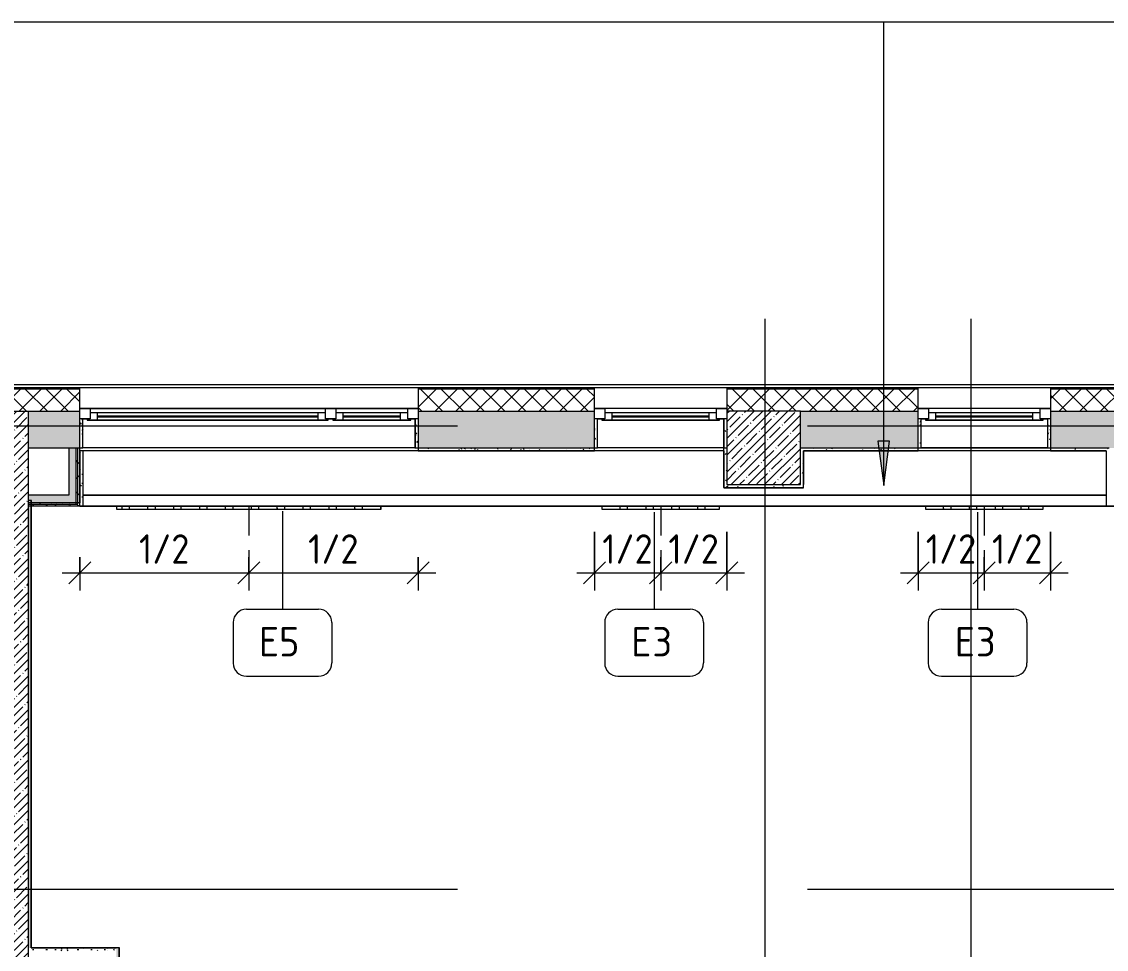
# Model space of a CAD drawing. Header units: millimetres. Extents: x -7229 to 196340, y -8553 to 29000.
# Drawn here: x 150971 to 158346, y 17740 to 24048 of the extents above; entities that cross this region are included whole.
import ezdxf

# ---------------------------------------------------------------- set-up
doc = ezdxf.new("R2010")
doc.units = ezdxf.units.MM
doc.linetypes.add('ADSK_Штрих_ш2 п1', pattern=[300, 200, -100])
doc.linetypes.add('Осевая', pattern=[15875, 3175, -2381.25, 7937.5, -2381.25])
for name, color, linetype, lineweight in [('A-ANNO-DIMS', 7, 'Continuous', 9), ('A-ANNO-DIMS-100', 7, 'Continuous', 9), ('A-DETL-4', 7, 'ADSK_Штрих_ш2 п1', 9), ('A-GLAZ-2', 7, 'Continuous', 9), ('A-WALL-1', 7, 'Continuous', 9), ('A-WALL-4', 7, 'Continuous', 13), ('G-ANNO-TEXT', 7, 'Continuous', 9), ('I-WALL-6', 7, 'Continuous', 9), ('S-COLS-2', 7, 'Continuous', 9), ('Знаки', 7, 'Continuous', 9), ('Марки для знаков', 7, 'Continuous', 9), ('Оси', 7, 'Continuous', 9), ('Оси-2', 7, 'Осевая', 9)]:
    doc.layers.add(name, color=color, linetype=linetype, lineweight=lineweight)
for name, color, linetype, lineweight, true_color in [('I-WALL-5', 7, 'Continuous', 9, 0xe7e7e7), ('I-WALL-8', 9, 'Continuous', 9, 0x808080), ('Знаки-1', 7, 'Continuous', 9, 0x787878)]:
    doc.layers.add(name, color=color, linetype=linetype, lineweight=lineweight, true_color=true_color)
doc.styles.add('GOST Common_1', font='GOST_Common.ttf', dxfattribs={"height": 200})
doc.styles.add('ISOCPEUR_2', font='isocpeur.ttf', dxfattribs={"width": 0.9, "height": 200})
doc.dimstyles.new('ISO-2_0_0_9К_Средний_округл2_1', dxfattribs={"dimscale": 304.8, "dimtxt": 199.196235, "dimasz": 0.492126, "dimexe": 0.393701, "dimexo": 0, "dimgap": 0, "dimtad": 1, "dimdec": 0, "dimrnd": 10, "dimzin": 0, "dimdsep": 46, "dimtxsty": 'ISOCPEUR_2', "dimblk1": 'OBLIQUE', "dimblk2": 'OBLIQUE', "dimsah": 1, "dimcen": 0.09, "dimdle": 0.393701, "dimazin": 0, "dimtfac": 1, "dimtdec": 4, "dimtix": 1, "dimtmove": 0, "dimatfit": 3, "dimfxl": 1, "dimtvp": 1, "dimtolj": 1, "dimtzin": 0, "dimarcsym": 2})
pattern_1 = [(45, (50216.3, 0), (-57.024626, 57.024626), []), (45, (50273.33, 0), (-57.024626, 57.024626), [100.806, -20.161, 3.353, -16.808])]
pattern_2 = [(0, (50216.302, 0), (121.92, 30.48), [10.058, -81.382, 10.058, -81.382, -487.68]), (0, (50216.302, 0), (121.92, 30.48), [-182.88, 10.058, -172.822, 10.058, -81.382, -213.36]), (0, (50216.302, 0), (121.92, 30.48), [-457.2, 10.058, -50.902, 10.058, -142.342]), (120, (50262.022, 15.24), (-87.356454, 90.345817), [10.058, -81.382, 10.058, -81.382, -487.68]), (120, (50262.022, 15.24), (-87.356454, 90.345817), [-182.88, 10.058, -172.822, 10.058, -81.382, -213.36]), (120, (50262.022, 15.24), (-87.356454, 90.345817), [-457.2, 10.058, -50.902, 10.058, -142.342]), (240, (50277.262, 76.2), (-34.563546, -120.825817), [10.058, -81.382, 10.058, -81.382, -487.68]), (240, (50277.262, 76.2), (-34.563546, -120.825817), [-182.88, 10.058, -172.822, 10.058, -81.382, -213.36]), (240, (50277.262, 76.2), (-34.563546, -120.825817), [-457.2, 10.058, -50.902, 10.058, -142.342])]
pattern_3 = [(45, (50216.3, 0), (-106.06602, 106.06602), []), (135, (50216.3, 0), (-106.06602, -106.06602), [])]

# ---------------------------------------------------------------- blocks, each defined once
blk = doc.blocks.new('120_Окно_СКБ_1Ст - 120_Окно_СКБ_1Ст 900х2500_h_ с форточкой-V158-План монтажа зашивок 1 этажа в осях 23_1-33 лист 3')
at = {"layer": 'A-GLAZ-2'}
for p, q in [((-450, -127), (-450, -57)), ((-450, -57), (-380, -57)), ((450, -57), (-450, -57)), ((-380, -57), (-380, -127)), ((380, -127), (380, -57)), ((380, -57), (450, -57)), ((450, -57), (450, -127)), ((-380, -127), (-450, -127)), ((-430, -127), (-400, -127)), ((-380, -127), (-400, -127)), ((-400, -127), (-400, -137)), ((-400, -137), (400, -137)), ((400, -137), (-400, -137)), ((380, -87), (-380, -87)), ((-380, -87), (-380, -127)), ((-330, -137), (-330, -87)), ((-330, -107), (330, -107)), ((330, -117), (-330, -117)), ((330, -137), (330, -87)), ((380, -127), (380, -87)), ((450, -127), (380, -127)), ((400, -127), (380, -127)), ((400, -127), (430, -127)), ((400, -137), (400, -127))]:
    blk.add_line(p, q, dxfattribs=at)
blk = doc.blocks.new('BSC_Колонна _Прямоугольная - 500х500-23282986-План монтажа зашивок 1 этажа в осях 23_1-33 лист 3')
at = {"layer": 'S-COLS-2'}
h = blk.add_hatch(dxfattribs=at)
h.set_pattern_fill('FP_177', color=256, style=0, pattern_type=2)
h.set_pattern_definition([(45, (-105800, -21150), (-57.024626, 57.024626), []), (45, (-105742.975, -21150), (-57.024626, 57.024626), [100.806, -20.161, 3.353, -16.808])])
h.paths.add_polyline_path([(250, -250), (250, 250), (-250, 250), (-250, -250), (34.3, -250)])
for p, q in [((250, 250), (-250, 250)), ((-250, 250), (-250, -250)), ((250, -250), (250, 250)), ((-250, -250), (250, -250))]:
    blk.add_line(p, q, dxfattribs=at)
blk = doc.blocks.new('120_Окно_СКБ_2Ст_Фрамуга сверху - 120_Окно_СКБ_2Ст_2300х2500_h_ ДОО-23103760-План монтажа зашивок 1 этажа в осях 23_1-33 лист 3')
at = {"layer": 'A-GLAZ-2'}
for p, q in [((-1150, -127), (-1150, -57)), ((-1150, -57), (-1080, -57)), ((1150, -57), (-1150, -57)), ((-1080, -57), (-1080, -127)), ((-1080, -57), (1080, -57)), ((520, -127), (520, -57)), ((520, -57), (590, -57)), ((590, -57), (590, -127)), ((1080, -127), (1080, -57)), ((1080, -57), (1150, -57)), ((1150, -57), (1150, -127)), ((-1080, -127), (-1150, -127)), ((-1130, -127), (-1100, -127)), ((-1080, -127), (-1100, -127)), ((-1100, -127), (-1100, -137)), ((-1100, -137), (540, -137)), ((540, -137), (-1100, -137)), ((520, -87), (-1080, -87)), ((-1080, -87), (-1080, -127)), ((-1030, -137), (-1030, -87)), ((-1030, -107), (470, -107)), ((470, -117), (-1030, -117)), ((470, -137), (470, -87)), ((520, -127), (520, -87)), ((590, -127), (520, -127)), ((540, -127), (520, -127)), ((540, -127), (570, -127)), ((540, -127), (570, -127)), ((540, -137), (540, -127)), ((590, -127), (570, -127)), ((570, -127), (570, -137)), ((570, -137), (1100, -137)), ((1100, -137), (570, -137)), ((1080, -87), (590, -87)), ((590, -87), (590, -127)), ((640, -137), (640, -87)), ((640, -107), (1030, -107)), ((1030, -117), (640, -117)), ((1030, -137), (1030, -87)), ((1080, -127), (1080, -87)), ((1150, -127), (1080, -127)), ((1100, -127), (1080, -127)), ((1100, -127), (1130, -127)), ((1100, -137), (1100, -127))]:
    blk.add_line(p, q, dxfattribs=at)
blk = doc.blocks.new('120_Окно_СКБ_1Ст - 120_Окно_СКБ_1Ст 900х2500_h_ с форточкой-22876038-План монтажа зашивок 1 этажа в осях 23_1-33 лист 3')
at = {"layer": 'A-GLAZ-2'}
for p, q in [((-450, -127), (-450, -57)), ((-450, -57), (-380, -57)), ((450, -57), (-450, -57)), ((-380, -57), (-380, -127)), ((380, -127), (380, -57)), ((380, -57), (450, -57)), ((450, -57), (450, -127)), ((-380, -127), (-450, -127)), ((-430, -127), (-400, -127)), ((-380, -127), (-400, -127)), ((-400, -127), (-400, -137)), ((-400, -137), (400, -137)), ((400, -137), (-400, -137)), ((380, -87), (-380, -87)), ((-380, -87), (-380, -127)), ((-330, -137), (-330, -87)), ((-330, -107), (330, -107)), ((330, -117), (-330, -117)), ((330, -137), (330, -87)), ((380, -127), (380, -87)), ((450, -127), (380, -127)), ((400, -127), (380, -127)), ((400, -127), (430, -127)), ((400, -137), (400, -127))]:
    blk.add_line(p, q, dxfattribs=at)
blk = doc.blocks.new('Съемный металлический экран с перфорацией - E3-33269787-План монтажа зашивок 1 этажа в осях 23_1-33 лист 3')
at = {"layer": 'Знаки-1'}
h = blk.add_hatch(dxfattribs=at)
h.set_pattern_fill('FP_187', color=256, style=0, pattern_type=2)
h.set_pattern_definition([(0, (-104681.406, -20734), (0, 50.8), [13.612, -74.376]), (60, (-104656.006, -20727.194), (-43.99409, 25.4), [13.612, -74.376]), (120, (-104649.2, -20701.794), (-43.99409, -25.4), [13.612, -74.376]), (30, (-104667.79, -20734), (9e-05, 101.59984), [13.612, -87.988]), (30, (-104693.19, -20690.01), (9e-05, 101.59984), [13.612, -87.988]), (150, (-104681.41, -20734), (-87.98809, -50.79984), [13.612, -87.988]), (150, (-104656.01, -20690.01), (-87.98809, -50.79984), [13.612, -87.988]), (90, (-104649.2, -20715.41), (-87.988, 50.8), [13.612, -87.988]), (90, (-104700, -20715.41), (-87.988, 50.8), [13.612, -87.988])])
h.paths.add_polyline_path([(800, 0), (800, 20), (0, 20), (0, 0), (638.2, 0)])
at = {"layer": 'Знаки'}
for p, q in [((0, 20), (0, 0)), ((0, 0), (800, 0)), ((800, 0), (800, 20))]:
    blk.add_line(p, q, dxfattribs=at)
blk = doc.blocks.new('Съемный металлический экран с перфорацией - E5-33084936-План монтажа зашивок 1 этажа в осях 23_1-33 лист 3')
at = {"layer": 'Знаки-1'}
h = blk.add_hatch(dxfattribs=at)
h.set_pattern_fill('FP_188', color=256, style=0, pattern_type=2)
h.set_pattern_definition([(0, (-101381.406, -20734), (0, 50.8), [13.612, -74.376]), (60, (-101356.006, -20727.194), (-43.99409, 25.4), [13.612, -74.376]), (120, (-101349.2, -20701.794), (-43.99409, -25.4), [13.612, -74.376]), (30, (-101367.79, -20734), (9e-05, 101.59984), [13.612, -87.988]), (30, (-101393.19, -20690.01), (9e-05, 101.59984), [13.612, -87.988]), (150, (-101381.41, -20734), (-87.98809, -50.79984), [13.612, -87.988]), (150, (-101356.01, -20690.01), (-87.98809, -50.79984), [13.612, -87.988]), (90, (-101349.2, -20715.41), (-87.988, 50.8), [13.612, -87.988]), (90, (-101400, -20715.41), (-87.988, 50.8), [13.612, -87.988])])
h.paths.add_polyline_path([(1775.2, 0), (1800, 0), (1800, 20), (0, 20), (0, 0), (1609, 0)])
at = {"layer": 'Знаки'}
for p, q in [((0, 20), (0, 0)), ((0, 0), (1800, 0)), ((1800, 0), (1800, 20))]:
    blk.add_line(p, q, dxfattribs=at)
blk = doc.blocks.new('Съемный металлический экран с перфорацией - E3-V203-План монтажа зашивок 1 этажа в осях 23_1-33 лист 3')
at = {"layer": 'Знаки-1'}
h = blk.add_hatch(dxfattribs=at)
h.set_pattern_fill('FP_189', color=256, style=0, pattern_type=2)
h.set_pattern_definition([(0, (-106881.406, -20734), (0, 50.8), [13.612, -74.376]), (60, (-106856.006, -20727.194), (-43.99409, 25.4), [13.612, -74.376]), (120, (-106849.2, -20701.794), (-43.99409, -25.4), [13.612, -74.376]), (30, (-106867.79, -20734), (9e-05, 101.59984), [13.612, -87.988]), (30, (-106893.19, -20690.01), (9e-05, 101.59984), [13.612, -87.988]), (150, (-106881.41, -20734), (-87.98809, -50.79984), [13.612, -87.988]), (150, (-106856.01, -20690.01), (-87.98809, -50.79984), [13.612, -87.988]), (90, (-106849.2, -20715.41), (-87.988, 50.8), [13.612, -87.988]), (90, (-106900, -20715.41), (-87.988, 50.8), [13.612, -87.988])])
h.paths.add_polyline_path([(762.4, 0), (800, 0), (800, 20), (0, 20), (0, 0), (596.2, 0)])
at = {"layer": 'Знаки'}
for p, q in [((0, 20), (0, 0)), ((0, 0), (800, 0)), ((800, 0), (800, 20))]:
    blk.add_line(p, q, dxfattribs=at)
blk = doc.blocks.new('Зашивка приборов отопления - Зашивка приборов отопления-33267402-План монтажа зашивок 1 этажа в осях 23_1-33 лист 3')
at = {"layer": 'A-WALL-1'}
for p, q in [((103430, 21150), (101170, 21150)), ((105530, 21150), (104670.9, 21150)), ((107730, 21150), (106870, 21150)), ((101170, 20829), (108130, 20829)), ((108130, 20829), (101170, 20829)), ((101150, 20754), (108130, 20754))]:
    blk.add_line(p, q, dxfattribs=at)
blk = doc.blocks.new('DIMBLOCK58-План монтажа зашивок 1 этажа в осях 23_1-33 лист 3')
at = {"layer": 'A-ANNO-DIMS-100'}
for p, q in [((151366.3, 20406.6), (151366.3, 20180.6)), ((151366.3, 20300.6), (151366.3, 20406.6)), ((152516.3, 20406.6), (152516.3, 20180.6)), ((152516.3, 20300.6), (152516.3, 20406.6)), ((151246.3, 20300.6), (152516.3, 20300.6))]:
    blk.add_line(p, q, dxfattribs=at)
at = {"layer": 'A-ANNO-DIMS-100', "lineweight": 20}
for p, q in [((151366.3, 20300.6), (151441.3, 20375.6)), ((152516.3, 20300.6), (152591.3, 20375.6)), ((151366.3, 20300.6), (151291.3, 20225.6)), ((152516.3, 20300.6), (152441.3, 20225.6))]:
    blk.add_line(p, q, dxfattribs=at)
at = {"layer": 'A-ANNO-DIMS-100', "color": 0, "insert": (151768.9, 20561.9), "char_height": 200, "width": 413.715, "attachment_point": 1, "line_spacing_factor": 1.149209, "style": 'ISOCPEUR_2'}
blk.add_mtext('1/2', dxfattribs=at)
blk = doc.blocks.new('_Oblique')
at = {"color": 0, "linetype": 'ByBlock', "lineweight": -2}
blk.add_line((-0.5, -0.5), (0.5, 0.5), dxfattribs=at)
blk = doc.blocks.new('DIMBLOCK59-План монтажа зашивок 1 этажа в осях 23_1-33 лист 3')
at = {"layer": 'A-ANNO-DIMS-100'}
for p, q in [((152516.3, 20406.6), (152516.3, 20180.6)), ((152516.3, 20300.6), (152516.3, 20406.6)), ((153666.3, 20406.6), (153666.3, 20180.6)), ((153666.3, 20300.6), (153666.3, 20406.6)), ((152516.3, 20300.6), (153786.3, 20300.6))]:
    blk.add_line(p, q, dxfattribs=at)
at = {"layer": 'A-ANNO-DIMS-100', "lineweight": 20}
for p, q in [((152516.3, 20300.6), (152591.3, 20375.6)), ((153666.3, 20300.6), (153741.3, 20375.6)), ((152516.3, 20300.6), (152441.3, 20225.6)), ((153666.3, 20300.6), (153591.3, 20225.6))]:
    blk.add_line(p, q, dxfattribs=at)
at = {"layer": 'A-ANNO-DIMS-100', "color": 0, "insert": (152918.9, 20561.9), "char_height": 200, "width": 413.715, "attachment_point": 1, "line_spacing_factor": 1.149209, "style": 'ISOCPEUR_2'}
blk.add_mtext('1/2', dxfattribs=at)
blk = doc.blocks.new('Марка_Знаки - В прямоуг_Наименование краткое-30718135-План монтажа зашивок 1 этажа в осях 23_1-33 лист 3')
at = {"layer": 'Марки для знаков'}
for p, q in [((-2.455, 2.278), (2.455, 2.278)), ((-3.355, 1.378), (-3.355, -1.384)), ((3.355, 1.378), (3.355, -1.378)), ((-2.461, -2.278), (2.455, -2.278))]:
    blk.add_line(p, q, dxfattribs=at)
for centre, radius, start, end in [((-2.455, 1.378), 0.9, 90, 180), ((2.455, 1.378), 0.9, 0, 90), ((-2.461, -1.384), 0.893, 180, 270), ((2.455, -1.378), 0.9, 270, 0)]:
    blk.add_arc(centre, radius, start, end, dxfattribs=at)
blk = doc.blocks.new('DIMBLOCK60-План монтажа зашивок 1 этажа в осях 23_1-33 лист 3')
at = {"layer": 'A-ANNO-DIMS-100'}
for p, q in [((154866.3, 20578), (154866.3, 20180.6)), ((154866.3, 20300.6), (154866.3, 20578)), ((155316.3, 20406.6), (155316.3, 20180.6)), ((155316.3, 20300.6), (155316.3, 20406.6)), ((154746.3, 20300.6), (155316.3, 20300.6))]:
    blk.add_line(p, q, dxfattribs=at)
at = {"layer": 'A-ANNO-DIMS-100', "lineweight": 20}
for p, q in [((154866.3, 20300.6), (154941.3, 20375.6)), ((155316.3, 20300.6), (155391.3, 20375.6)), ((154866.3, 20300.6), (154791.3, 20225.6)), ((155316.3, 20300.6), (155241.3, 20225.6))]:
    blk.add_line(p, q, dxfattribs=at)
at = {"layer": 'A-ANNO-DIMS-100', "color": 0, "insert": (154918.9, 20561.9), "char_height": 200, "width": 413.715, "attachment_point": 1, "line_spacing_factor": 1.149209, "style": 'ISOCPEUR_2'}
blk.add_mtext('1/2', dxfattribs=at)
blk = doc.blocks.new('DIMBLOCK61-План монтажа зашивок 1 этажа в осях 23_1-33 лист 3')
at = {"layer": 'A-ANNO-DIMS-100'}
for p, q in [((155766.3, 20578), (155766.3, 20180.6)), ((155766.3, 20300.6), (155766.3, 20578)), ((155316.3, 20406.6), (155316.3, 20180.6)), ((155316.3, 20300.6), (155316.3, 20406.6)), ((155316.3, 20300.6), (155886.3, 20300.6))]:
    blk.add_line(p, q, dxfattribs=at)
at = {"layer": 'A-ANNO-DIMS-100', "lineweight": 20}
for p, q in [((155316.3, 20300.6), (155391.3, 20375.6)), ((155766.3, 20300.6), (155841.3, 20375.6)), ((155316.3, 20300.6), (155241.3, 20225.6)), ((155766.3, 20300.6), (155691.3, 20225.6))]:
    blk.add_line(p, q, dxfattribs=at)
at = {"layer": 'A-ANNO-DIMS-100', "color": 0, "insert": (155368.9, 20561.9), "char_height": 200, "width": 413.715, "attachment_point": 1, "line_spacing_factor": 1.149209, "style": 'ISOCPEUR_2'}
blk.add_mtext('1/2', dxfattribs=at)
blk = doc.blocks.new('DIMBLOCK62-План монтажа зашивок 1 этажа в осях 23_1-33 лист 3')
at = {"layer": 'A-ANNO-DIMS-100'}
for p, q in [((157066.3, 20578), (157066.3, 20180.6)), ((157066.3, 20300.6), (157066.3, 20578)), ((157516.3, 20406.6), (157516.3, 20180.6)), ((157516.3, 20300.6), (157516.3, 20406.6)), ((156946.3, 20300.6), (157516.3, 20300.6))]:
    blk.add_line(p, q, dxfattribs=at)
at = {"layer": 'A-ANNO-DIMS-100', "lineweight": 20}
for p, q in [((157066.3, 20300.6), (157141.3, 20375.6)), ((157516.3, 20300.6), (157591.3, 20375.6)), ((157066.3, 20300.6), (156991.3, 20225.6)), ((157516.3, 20300.6), (157441.3, 20225.6))]:
    blk.add_line(p, q, dxfattribs=at)
at = {"layer": 'A-ANNO-DIMS-100', "color": 0, "insert": (157118.9, 20561.9), "char_height": 200, "width": 413.715, "attachment_point": 1, "line_spacing_factor": 1.149209, "style": 'ISOCPEUR_2'}
blk.add_mtext('1/2', dxfattribs=at)
blk = doc.blocks.new('DIMBLOCK63-План монтажа зашивок 1 этажа в осях 23_1-33 лист 3')
at = {"layer": 'A-ANNO-DIMS-100'}
for p, q in [((157966.3, 20578), (157966.3, 20180.6)), ((157966.3, 20300.6), (157966.3, 20578)), ((157516.3, 20406.6), (157516.3, 20180.6)), ((157516.3, 20300.6), (157516.3, 20406.6)), ((157516.3, 20300.6), (158086.3, 20300.6))]:
    blk.add_line(p, q, dxfattribs=at)
at = {"layer": 'A-ANNO-DIMS-100', "lineweight": 20}
for p, q in [((157516.3, 20300.6), (157591.3, 20375.6)), ((157966.3, 20300.6), (158041.3, 20375.6)), ((157516.3, 20300.6), (157441.3, 20225.6)), ((157966.3, 20300.6), (157891.3, 20225.6))]:
    blk.add_line(p, q, dxfattribs=at)
at = {"layer": 'A-ANNO-DIMS-100', "color": 0, "insert": (157568.9, 20561.9), "char_height": 200, "width": 413.715, "attachment_point": 1, "line_spacing_factor": 1.149209, "style": 'ISOCPEUR_2'}
blk.add_mtext('1/2', dxfattribs=at)

msp = doc.modelspace()

# ---------------------------------------------------------------- hatches: boundary and pattern name
at = {"layer": 'A-WALL-1'}
h = msp.add_hatch(dxfattribs=at)
h.set_pattern_fill('FP_144', color=256, style=0, pattern_type=2)
h.set_pattern_definition([(45, (50216.3, 0), (-70.71068, 70.71068), []), (135, (50216.3, 0), (-70.71068, -70.71068), [])])
h.paths.add_polyline_path([(150796.3, 21400), (151366.3, 21400), (151366.3, 21550), (146826.3, 21550), (146826.3, 21400), (150732.3, 21400)])
h.paths.add_polyline_path([(156266.3, 21400), (157066.3, 21400), (157066.3, 21550), (155766.3, 21550), (155766.3, 21400), (156050.6, 21400)])
h.paths.add_polyline_path([(157966.3, 21400), (159266.3, 21400), (159266.3, 21550), (157966.3, 21550), (157966.3, 21533.8)])
h.paths.add_polyline_path([(154866.3, 21400), (154866.3, 21550), (153666.3, 21550), (153666.3, 21400), (154721, 21400)])
h.paths.add_polyline_path([(160910.9, 21400), (161019.5, 21400), (160910.9, 21550), (160166.3, 21550), (160166.3, 21400), (160704, 21400)])
h.paths.add_polyline_path([(143386.3, 21400), (143526.3, 21400), (143526.3, 21550), (143276.3, 21550), (143276.3, 21400)])
h.paths.add_polyline_path([(161451.4, 21400), (161342.9, 21550), (161157.8, 21550), (161266.3, 21400), (161368.8, 21400)])
at = {"layer": 'G-ANNO-TEXT'}
msp.add_hatch(color=256, dxfattribs=at).paths.add_polyline_path([(156832.6, 20894.6), (156872.1, 21194.6), (156793.1, 21194.6)])
at = {"layer": 'I-WALL-5'}
for points in [[(151291.3, 20779), (151341.3, 20779), (151341.3, 21150), (151291.3, 21150), (151291.3, 20827.8)], [(151291.3, 20779), (151291.3, 20829), (151016.3, 20829), (151016.3, 20791.5), (151023.2, 20779), (151064.7, 20779)]]:
    msp.add_hatch(color=256, dxfattribs=at).paths.add_polyline_path(points)
at = {"layer": 'I-WALL-6'}
h = msp.add_hatch(dxfattribs=at)
h.set_pattern_fill('FP_141', color=256, style=0, pattern_type=2)
h.set_pattern_definition(pattern_1)
h.paths.add_polyline_path([(151016.3, 17750), (151016.3, 21400), (150796.3, 21400), (150796.3, 17750), (150905.7, 17750)])
h = msp.add_hatch(dxfattribs=at)
h.set_pattern_fill('FP_141', color=256, style=0, pattern_type=2)
h.set_pattern_definition(pattern_1)
h.paths.add_polyline_path([(151366.3, 21150), (151366.3, 21400), (151016.3, 21400), (151016.3, 21150), (151064.7, 21150)])
h.paths.add_polyline_path([(153666.3, 21150), (154866.3, 21150), (154866.3, 21400), (153666.3, 21400), (153666.3, 21217.1)])
h.paths.add_polyline_path([(156715.4, 21150), (157066.3, 21150), (157066.3, 21400), (156266.3, 21400), (156266.3, 21150)])
h.paths.add_polyline_path([(160205.5, 21150), (160566.3, 21150), (160566.3, 21400), (160166.3, 21400), (160166.3, 21150)])
h.paths.add_polyline_path([(157966.3, 21150), (159266.3, 21150), (159266.3, 21400), (157966.3, 21400), (157966.3, 21229.3)])
h = msp.add_hatch(dxfattribs=at)
h.set_pattern_fill('FP_185', color=256, style=0, pattern_type=2)
h.set_pattern_definition(pattern_3)
h.paths.add_polyline_path([(151345.3, 20775), (151353.8, 20775), (151353.8, 21150), (151341.3, 21150), (151341.3, 20775)])
h = msp.add_hatch(dxfattribs=at)
h.set_pattern_fill('FP_185', color=256, style=0, pattern_type=2)
h.set_pattern_definition(pattern_3)
h.paths.add_polyline_path([(151366.3, 20754), (151365.3, 20755), (151353.8, 20754)])
h.paths.add_polyline_path([(151366.3, 20775), (151366.3, 21150), (151353.8, 21150), (151354.1, 20775)])
h = msp.add_hatch(dxfattribs=at)
h.set_pattern_fill('FP_185', color=256, style=0, pattern_type=2)
h.set_pattern_definition(pattern_3)
h.paths.add_polyline_path([(151030, 20766.5), (151036.3, 20767.4), (151036.4, 20775), (151341.3, 20775), (151341.3, 20779), (151023.2, 20779), (151029.7, 20767.1)])
h = msp.add_hatch(dxfattribs=at)
h.set_pattern_fill('FP_185', color=256, style=0, pattern_type=2)
h.set_pattern_definition(pattern_3)
h.paths.add_polyline_path([(151036.3, 20755), (151036.3, 20766.5), (151030.4, 20765.9)])
h = msp.add_hatch(dxfattribs=at)
h.set_pattern_fill('FP_141', color=256, style=0, pattern_type=2)
h.set_pattern_definition(pattern_1)
h.paths.add_polyline_path([(148736.3, 17530), (151016.3, 17530), (151016.3, 17750), (145016.3, 17750), (145016.3, 17530), (148073.2, 17530)])
at = {"layer": 'I-WALL-8'}
h = msp.add_hatch(dxfattribs=at)
h.set_pattern_fill('FP_184', color=256, style=0, pattern_type=2)
h.set_pattern_definition(pattern_2)
h.paths.add_polyline_path([(151386.3, 21150), (151386.3, 21348), (151366.3, 21348), (151366.3, 21150)])
h = msp.add_hatch(dxfattribs=at)
h.set_pattern_fill('FP_184', color=256, style=0, pattern_type=2)
h.set_pattern_definition(pattern_2)
h.paths.add_polyline_path([(153666.3, 21150), (153666.3, 21348), (153646.3, 21348), (153646.3, 21150)])
h = msp.add_hatch(dxfattribs=at)
h.set_pattern_fill('FP_184', color=256, style=0, pattern_type=2)
h.set_pattern_definition(pattern_2)
h.paths.add_polyline_path([(154886.3, 21150), (154886.3, 21348), (154866.3, 21348), (154866.3, 21150)])
h = msp.add_hatch(dxfattribs=at)
h.set_pattern_fill('FP_184', color=256, style=0, pattern_type=2)
h.set_pattern_definition(pattern_2)
h.paths.add_polyline_path([(155746.3, 21150), (155766.3, 21150), (155766.3, 21348), (155746.3, 21348), (155746.3, 21267.2)])
h = msp.add_hatch(dxfattribs=at)
h.set_pattern_fill('FP_184', color=256, style=0, pattern_type=2)
h.set_pattern_definition(pattern_2)
h.paths.add_polyline_path([(157066.3, 21150), (157086.3, 21150.5), (157086.3, 21348), (157066.3, 21348), (157066.3, 21229.3)])
h = msp.add_hatch(dxfattribs=at)
h.set_pattern_fill('FP_184', color=256, style=0, pattern_type=2)
h.set_pattern_definition(pattern_2)
h.paths.add_polyline_path([(157966.3, 21150), (157966.3, 21348), (157946.3, 21348), (157946.3, 21150)])
h = msp.add_hatch(dxfattribs=at)
h.set_pattern_fill('FP_184', color=256, style=0, pattern_type=2)
h.set_pattern_definition(pattern_2)
h.paths.add_polyline_path([(151366.3, 20775), (151386.3, 20775), (151386.3, 21130), (151366.3, 21130), (151366.3, 20829)])
h = msp.add_hatch(dxfattribs=at)
h.set_pattern_fill('FP_184', color=256, style=0, pattern_type=2)
h.set_pattern_definition(pattern_2)
h.paths.add_polyline_path([(154721, 21130), (154866.3, 21130), (154866.3, 21150), (153666.3, 21150), (153666.3, 21130)])
h = msp.add_hatch(dxfattribs=at)
h.set_pattern_fill('FP_184', color=256, style=0, pattern_type=2)
h.set_pattern_definition(pattern_2)
h.paths.add_polyline_path([(155746.3, 20880), (155766.3, 20880.6), (155766.3, 21150), (155746.3, 21150), (155746.3, 20899.7)])
h = msp.add_hatch(dxfattribs=at)
h.set_pattern_fill('FP_184', color=256, style=0, pattern_type=2)
h.set_pattern_definition(pattern_2)
h.paths.add_polyline_path([(156266.3, 20900), (156286.3, 20900.8), (156286.3, 21150), (156266.3, 21150), (156266.3, 20924.8)])
h = msp.add_hatch(dxfattribs=at)
h.set_pattern_fill('FP_184', color=256, style=0, pattern_type=2)
h.set_pattern_definition(pattern_2)
h.paths.add_polyline_path([(158346.3, 21130), (158366.3, 21130), (158366.3, 21150), (157966.3, 21150), (157966.3, 21130), (158345.3, 21130)])
h.paths.add_polyline_path([(156299.3, 21130), (157066.3, 21130), (157066.3, 21150), (156286.3, 21150), (156286.4, 21130)])
h = msp.add_hatch(dxfattribs=at)
h.set_pattern_fill('FP_184', color=256, style=0, pattern_type=2)
h.set_pattern_definition(pattern_2)
h.paths.add_polyline_path([(156050.6, 20880), (156286.3, 20880), (156286.3, 20900), (155766.3, 20900), (155766.3, 20880)])
h = msp.add_hatch(dxfattribs=at)
h.set_pattern_fill('FP_184', color=256, style=0, pattern_type=2)
h.set_pattern_definition(pattern_2)
h.paths.add_polyline_path([(151036.3, 17750), (151036.3, 20755), (151016.3, 20791.5), (151016.3, 17750)])
h = msp.add_hatch(dxfattribs=at)
h.set_pattern_fill('FP_184', color=256, style=0, pattern_type=2)
h.set_pattern_definition(pattern_2)
h.paths.add_polyline_path([(151386.3, 20755), (151386.3, 20775), (151036.3, 20775), (151036.3, 20755), (151366.3, 20755)])
h = msp.add_hatch(dxfattribs=at)
h.set_pattern_fill('FP_184', color=256, style=0, pattern_type=2)
h.set_pattern_definition(pattern_2)
h.paths.add_polyline_path([(151414.3, 17730), (151614.3, 17730), (151614, 17750), (151016.3, 17750), (151016.3, 17730), (151397.1, 17730)])
h = msp.add_hatch(dxfattribs=at)
h.set_pattern_fill('FP_184', color=256, style=0, pattern_type=2)
h.set_pattern_definition(pattern_2)
h.paths.add_polyline_path([(151630.8, 13557), (151634.3, 13557), (151634.3, 15050), (151622.3, 15050), (151622.3, 15045), (151614.3, 15045), (151614.3, 13557)])
h.paths.add_polyline_path([(151622.3, 16175), (151634.3, 16175), (151634.3, 17750), (151614.3, 17750), (151614.3, 16205), (151622.3, 16205)])

# ---------------------------------------------------------------- linework, layer by layer
at = {"layer": 'A-DETL-4'}
for p, q in [((152516.3, 20754), (152516.3, 20194)), ((155316.3, 20754), (155316.3, 20194)), ((157516.3, 20754), (157516.3, 20194))]:
    msp.add_line(p, q, dxfattribs=at)
at = {"layer": 'A-WALL-1'}
for p, q in [((146786.3, 21580), (161358.2, 21580)), ((155766.3, 21558), (146826.3, 21558)), ((151366.3, 21400), (151366.3, 21558)), ((153666.3, 21558), (153666.3, 21400)), ((154866.3, 21400), (154866.3, 21558)), ((160166.3, 21558), (155766.3, 21558)), ((155766.3, 21558), (155766.3, 21400)), ((157066.3, 21400), (157066.3, 21558)), ((157966.3, 21558), (157966.3, 21400)), ((150796.3, 21400), (151016.3, 21400))]:
    msp.add_line(p, q, dxfattribs=at)
at = {"layer": 'A-WALL-4'}
for p, q in [((151366.3, 21553), (146826.3, 21553)), ((151366.3, 21550), (146826.3, 21550)), ((154866.3, 21553), (153666.3, 21553)), ((154866.3, 21550), (153666.3, 21550)), ((157066.3, 21553), (155766.3, 21553)), ((157066.3, 21550), (155766.3, 21550)), ((159266.3, 21553), (157966.3, 21553)), ((159266.3, 21550), (157966.3, 21550)), ((151016.3, 21400), (151366.3, 21400)), ((153666.3, 21400), (154866.3, 21400)), ((156266.3, 21400), (157066.3, 21400)), ((157966.3, 21400), (159266.3, 21400)), ((151341.3, 20779), (151341.3, 21150)), ((151353.8, 20766.5), (151353.8, 21150)), ((151366.3, 21130), (151366.3, 20775)), ((153666.3, 21150), (154866.3, 21150)), ((156286.3, 21130), (157066.3, 21130)), ((156286.3, 21130), (156286.3, 20900)), ((157966.3, 21130), (158346.3, 21130)), ((151016.3, 20829), (151016.3, 20754)), ((151016.3, 20779), (151341.3, 20779)), ((151016.3, 20766.5), (151353.8, 20766.5)), ((151036.3, 17750), (151036.3, 20791.5)), ((151036.3, 17750), (151614.3, 17750)), ((151037.3, 17751), (151037.3, 17750))]:
    msp.add_line(p, q, dxfattribs=at)
at = {"layer": 'G-ANNO-TEXT'}
for p, q in [((149697.3, 24047.8), (162509.3, 24047.8)), ((149697.3, 24047.8), (162509.3, 24047.8)), ((156832.6, 24047.8), (162509.3, 24047.8)), ((156832.6, 20894.6), (156832.6, 24047.8)), ((156872.1, 21194.6), (156793.1, 21194.6)), ((156793.1, 21194.6), (156832.6, 20894.6)), ((156832.6, 20894.6), (156872.1, 21194.6))]:
    msp.add_line(p, q, dxfattribs=at)
at = {"layer": 'I-WALL-6'}
for p, q in [((151016.3, 21400), (151016.3, 20829)), ((151366.3, 20754), (151366.3, 21400)), ((153666.3, 21400), (153666.3, 21129)), ((154866.3, 21129), (154866.3, 21400)), ((157066.3, 21129), (157066.3, 21400)), ((157966.3, 21400), (157966.3, 21129)), ((151387.3, 21348), (151366.3, 21348)), ((151386.3, 21150), (151386.3, 21348)), ((151387.3, 21150), (151387.3, 21348)), ((153666.3, 21348), (153645.3, 21348)), ((153645.3, 21348), (153645.3, 21150)), ((153646.3, 21348), (153646.3, 21150)), ((154887.3, 21348), (154866.3, 21348)), ((154886.3, 21150), (154886.3, 21348)), ((154887.3, 21150), (154887.3, 21348)), ((155766.3, 21348), (155745.3, 21348)), ((155745.3, 21348), (155745.3, 21150)), ((155746.3, 20880), (155746.3, 21348)), ((157087.3, 21348), (157066.3, 21348)), ((157086.3, 21150), (157086.3, 21348)), ((157087.3, 21150), (157087.3, 21348)), ((157966.3, 21348), (157945.3, 21348)), ((157945.3, 21348), (157945.3, 21150)), ((157946.3, 21348), (157946.3, 21150)), ((151016.3, 21150), (151387.3, 21150)), ((151291.3, 21150), (151291.3, 20829)), ((155746.3, 21130), (151366.3, 21130)), ((151386.3, 21130), (151386.3, 20754)), ((151387.3, 21130), (151387.3, 20753)), ((153645.3, 21150), (153666.3, 21150)), ((153666.3, 21129), (154866.3, 21129)), ((154866.3, 21150), (154887.3, 21150)), ((155745.3, 21150), (155766.3, 21150)), ((155745.3, 21130), (155745.3, 20879)), ((156266.3, 21150), (158366.3, 21150)), ((156287.3, 20879), (156287.3, 21129)), ((158345.3, 21129), (156287.3, 21129)), ((158345.3, 21129), (158345.3, 20753)), ((158346.3, 21130), (158346.3, 20754)), ((155745.3, 20879), (156287.3, 20879)), ((155746.3, 20880), (156286.3, 20880)), ((156286.3, 20880), (156286.3, 20900)), ((151291.3, 20829), (151016.3, 20829)), ((151037.3, 20791.5), (151016.3, 20791.5)), ((151016.3, 20754), (151016.3, 17530)), ((151386.3, 20754), (151016.3, 20754)), ((151366.3, 20775), (151036.3, 20775)), ((151036.3, 20755), (151386.3, 20755)), ((151037.3, 20754), (151037.3, 20791.5)), ((151037.3, 17751), (151037.3, 20753)), ((160745.3, 20753), (151037.3, 20753)), ((151387.3, 20754), (158345.3, 20754)), ((158346.3, 20754), (160745.3, 20754)), ((151635.3, 17751), (151037.3, 17751)), ((151634.3, 17750), (151614.3, 17750)), ((151634.3, 16175), (151634.3, 17750)), ((151635.3, 16175), (151635.3, 17751))]:
    msp.add_line(p, q, dxfattribs=at)
at = {"layer": 'Марки для знаков'}
for p, q in [((152744.9, 20719.5), (152744.9, 20052.4)), ((155271.1, 20712.3), (155271.1, 20052.4)), ((157471.1, 20712.3), (157471.1, 20052.4))]:
    msp.add_line(p, q, dxfattribs=at)
at = {"layer": 'Оси'}
for p, q in [((156026.3, 19528.3), (156026.3, 22028.3)), ((157426.3, 19528.3), (157426.3, 22028.3))]:
    msp.add_line(p, q, dxfattribs=at)
at = {"layer": 'Оси-2'}
for p, q in [((134883.9, 21300), (172796.3, 21300)), ((156026.3, 593.7), (156026.3, 19528.3)), ((157426.3, 593.7), (157426.3, 19528.3)), ((134883.9, 18150), (172976.3, 18150))]:
    msp.add_line(p, q, dxfattribs=at)

# ---------------------------------------------------------------- block references
at = {"layer": 'A-GLAZ-2'}
for name, p in [('120_Окно_СКБ_2Ст_Фрамуга сверху - 120_Окно_СКБ_2Ст_2300х2500_h_ ДОО-23103760-План монтажа зашивок 1 этажа в осях 23_1-33 лист 3', (152516.3, 21475)), ('120_Окно_СКБ_1Ст - 120_Окно_СКБ_1Ст 900х2500_h_ с форточкой-V158-План монтажа зашивок 1 этажа в осях 23_1-33 лист 3', (155316.3, 21475)), ('120_Окно_СКБ_1Ст - 120_Окно_СКБ_1Ст 900х2500_h_ с форточкой-22876038-План монтажа зашивок 1 этажа в осях 23_1-33 лист 3', (157516.3, 21475))]:
    msp.add_blockref(name, p, dxfattribs=at)
at = {"layer": 'A-WALL-1'}
msp.add_blockref('Зашивка приборов отопления - Зашивка приборов отопления-33267402-План монтажа зашивок 1 этажа в осях 23_1-33 лист 3', (50216.3, 0), dxfattribs=at)
at = {"layer": 'S-COLS-2'}
msp.add_blockref('BSC_Колонна _Прямоугольная - 500х500-23282986-План монтажа зашивок 1 этажа в осях 23_1-33 лист 3', (156016.3, 21150), dxfattribs=at)
at = {"layer": 'Знаки'}
for name, p in [('Съемный металлический экран с перфорацией - E5-33084936-План монтажа зашивок 1 этажа в осях 23_1-33 лист 3', (151616.3, 20734)), ('Съемный металлический экран с перфорацией - E3-33269787-План монтажа зашивок 1 этажа в осях 23_1-33 лист 3', (154916.3, 20734)), ('Съемный металлический экран с перфорацией - E3-V203-План монтажа зашивок 1 этажа в осях 23_1-33 лист 3', (157116.3, 20734))]:
    msp.add_blockref(name, p, dxfattribs=at)
at = {"layer": 'Марки для знаков', "xscale": 99.99999999999993, "yscale": 99.99999999999993, "zscale": 99.99999999999993}
for p in [(152744.9, 19824.7), (155271.1, 19824.7), (157471.1, 19824.7)]:
    msp.add_blockref('Марка_Знаки - В прямоуг_Наименование краткое-30718135-План монтажа зашивок 1 этажа в осях 23_1-33 лист 3', p, dxfattribs=at)

# ---------------------------------------------------------------- texts
at = {"layer": 'Марки для знаков', "char_height": 200, "attachment_point": 1, "style": 'GOST Common_1'}
for s, insert, width in [('E5', (152584.4, 19931.7), 352.742), ('\\fGOST Common|b0|i0|c204|p34|;Е', (155114.1, 19931.7), 176.371), ('\\fGOST Common|b0|i0|c204|p34|;3', (155259.6, 19931.7), 168.354), ('\\fGOST Common|b0|i0|c204|p34|;Е', (157314.1, 19931.7), 176.371), ('\\fGOST Common|b0|i0|c204|p34|;3', (157459.6, 19931.7), 168.354)]:
    msp.add_mtext(s, dxfattribs=dict(at, insert=insert, width=width))

# ---------------------------------------------------------------- dimensions: what is measured, and where the dimension line sits
at = {"layer": 'A-ANNO-DIMS'}
for base, p1, p2, override, picture, middle in [((155316.3, 20300.6), (154866.3, 20578), (155316.3, 20406.6), {"dimpost": '<>', "dimfxl": 481.528009}, 'DIMBLOCK60-План монтажа зашивок 1 этажа в осях 23_1-33 лист 3', (155091.3, 20400.6)), ((155766.3, 20300.6), (155316.3, 20406.6), (155766.3, 20578), {"dimpost": '<>', "dimfxl": 481.528009}, 'DIMBLOCK61-План монтажа зашивок 1 этажа в осях 23_1-33 лист 3', (155541.3, 20400.6)), ((157516.3, 20300.6), (157066.3, 20578), (157516.3, 20406.6), {"dimpost": '<>', "dimfxl": 481.528009}, 'DIMBLOCK62-План монтажа зашивок 1 этажа в осях 23_1-33 лист 3', (157291.3, 20400.6)), ((157966.3, 20300.6), (157516.3, 20406.6), (157966.3, 20578), {"dimpost": '<>', "dimfxl": 481.528009}, 'DIMBLOCK63-План монтажа зашивок 1 этажа в осях 23_1-33 лист 3', (157741.3, 20400.6)), ((152516.3, 20300.6), (151366.3, 20406.6), (152516.3, 20406.6), {"dimpost": '<>', "dimfxl": 1150}, 'DIMBLOCK58-План монтажа зашивок 1 этажа в осях 23_1-33 лист 3', (151941.3, 20400.6)), ((153666.3, 20300.6), (152516.3, 20406.6), (153666.3, 20406.6), {"dimpost": '<>', "dimfxl": 1150}, 'DIMBLOCK59-План монтажа зашивок 1 этажа в осях 23_1-33 лист 3', (153091.3, 20400.6))]:
    dim = msp.add_linear_dim(base=base, p1=p1, p2=p2, text='1/2', dimstyle='ISO-2_0_0_9К_Средний_округл2_1', override=override, dxfattribs=at)
    dim.commit()
    dim.dimension.update_dxf_attribs({"geometry": picture, "text_midpoint": middle})

doc.saveas('drawing.dxf')
